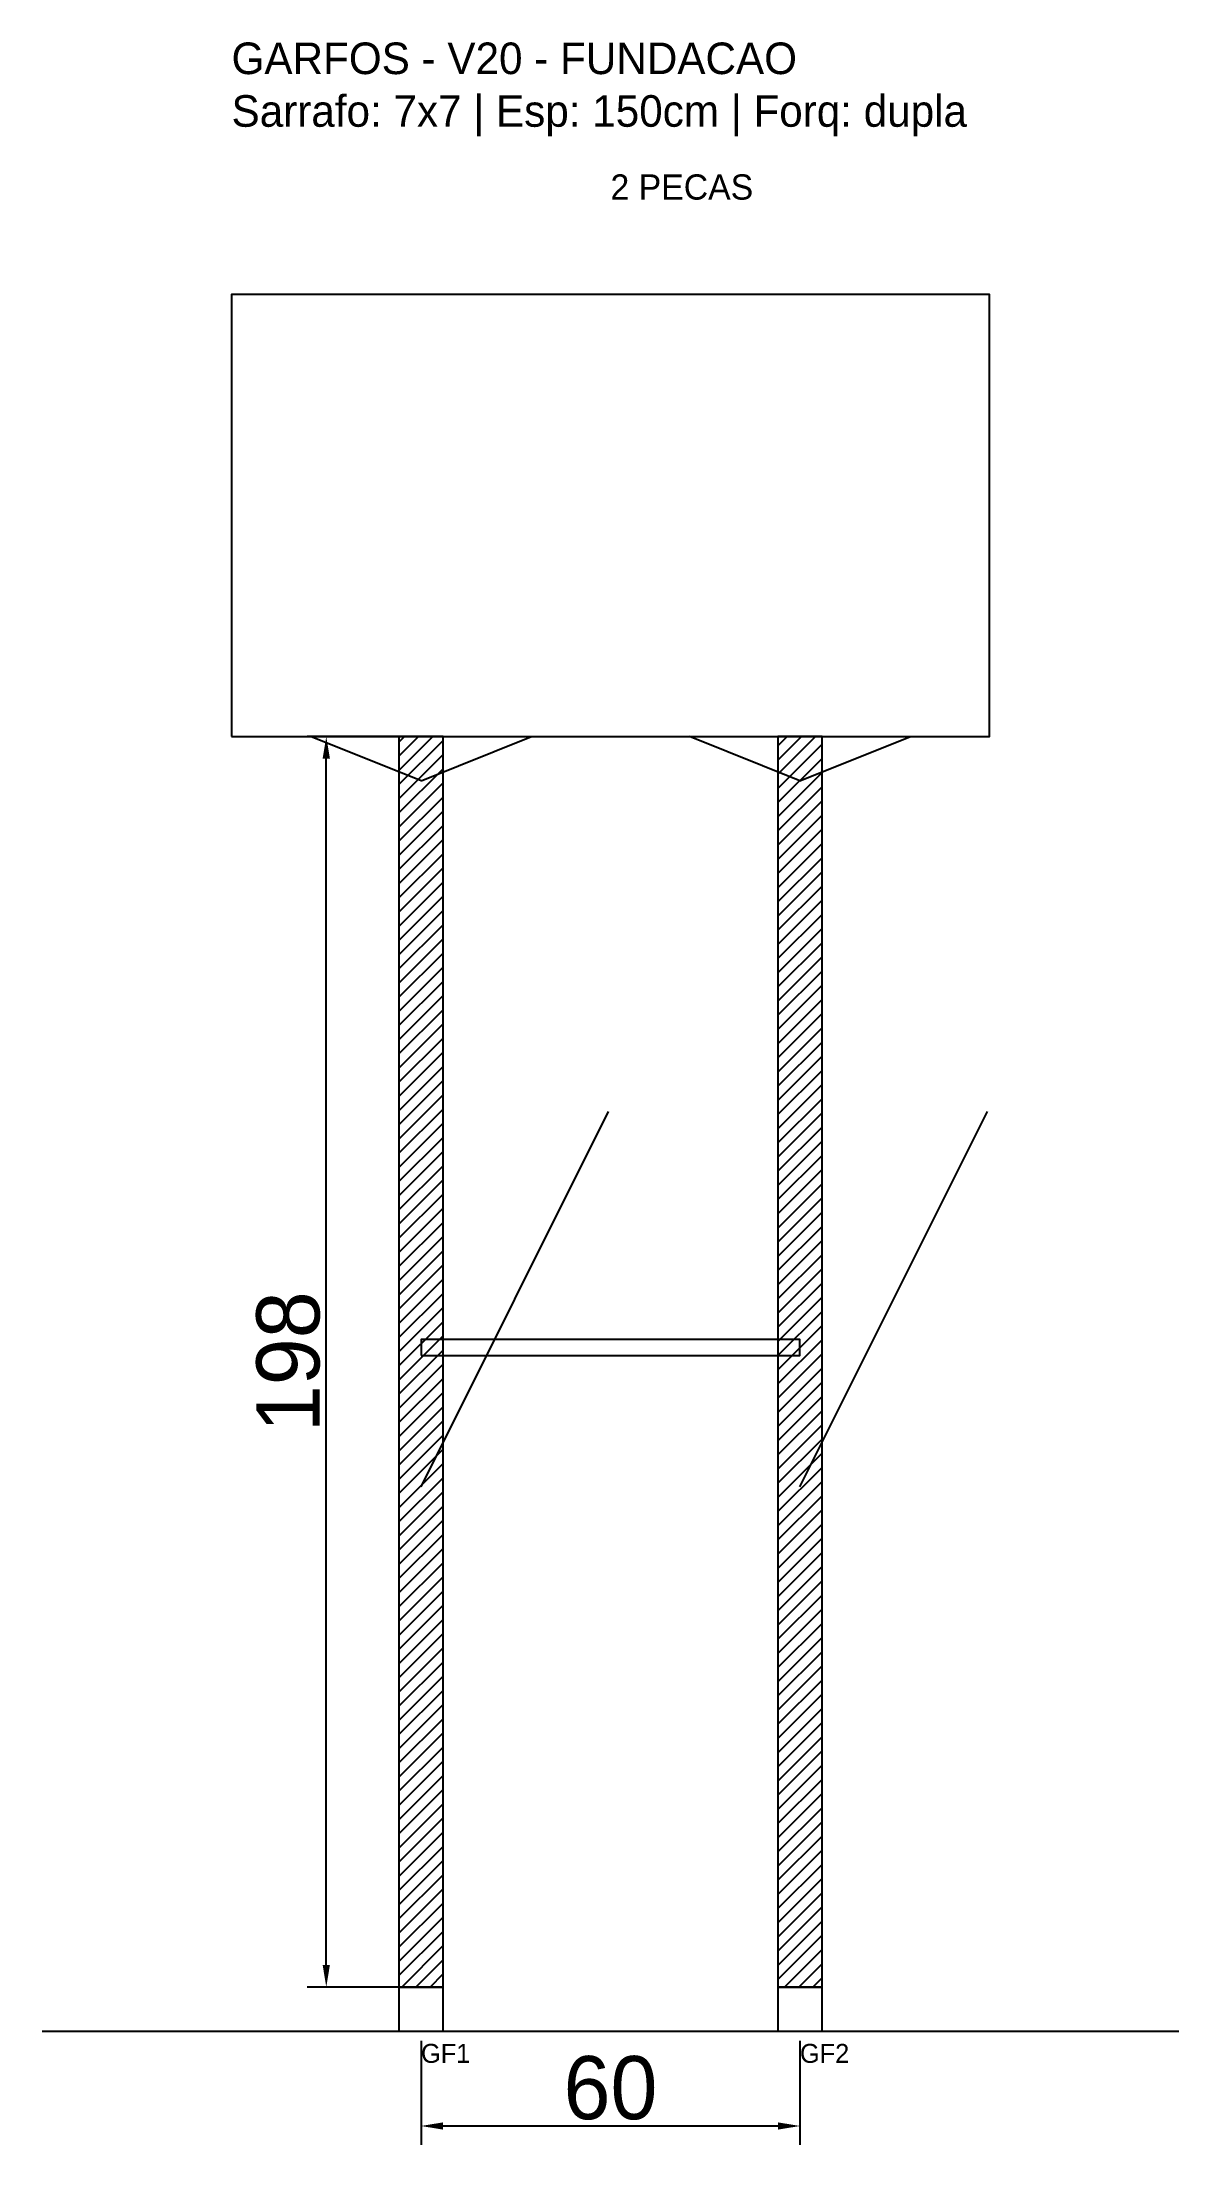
# Model space of a CAD drawing. Header units: metres. Extents: x -30 to 150, y -25 to 308.
import ezdxf

# ---------------------------------------------------------------- set-up
doc = ezdxf.new("R2010")
doc.units = ezdxf.units.M
for name, color, linetype in [('BARRA_ANCORAGEM', 1, 'Continuous'), ('COTA', 241, 'Continuous'), ('GARFOS OK', 3, 'Continuous'), ('NOME DA VIGA', 6, 'Continuous'), ('SARR_7x7', 40, 'Continuous'), ('TIRAS REESCORAMENTO', 252, 'Continuous'), ('VIGAS', 3, 'Continuous')]:
    doc.layers.add(name, color=color, linetype=linetype)
doc.dimstyles.new('EZ DXF', dxfattribs={"dimtxt": 10, "dimasz": 3.5, "dimexe": 3, "dimexo": 1.5, "dimgap": 1, "dimtad": 1, "dimdec": 1, "dimdsep": 46, "dimcen": 2.5, "dimazin": 3, "dimtfac": 1, "dimtmove": 0, "dimatfit": 3})

msp = doc.modelspace()

# ---------------------------------------------------------------- hatches: boundary and pattern name
at = {"layer": 'COTA'}
h = msp.add_hatch(dxfattribs=at)
h.set_pattern_fill('ANSI31', scale=0.5)
h.paths.add_polyline_path([(26.5, 0), (33.5, 0), (33.5, 198), (26.5, 198)])
h = msp.add_hatch(dxfattribs=at)
h.set_pattern_fill('ANSI31', scale=0.5)
h.paths.add_polyline_path([(86.5, 0), (93.5, 0), (93.5, 198), (86.5, 198)])

# ---------------------------------------------------------------- linework, layer by layer
at = {"layer": 'BARRA_ANCORAGEM'}
for p, q in [((30, 79.2), (59.7, 138.6)), ((90, 79.2), (119.7, 138.6))]:
    msp.add_line(p, q, dxfattribs=at)
at = {"layer": 'GARFOS OK'}
for p, q in [((30, 191), (12.5, 198)), ((12.5, 198), (47.5, 198)), ((30, 191), (47.5, 198)), ((90, 191), (72.5, 198)), ((72.5, 198), (107.5, 198)), ((90, 191), (107.5, 198))]:
    msp.add_line(p, q, dxfattribs=at)
at = {"layer": 'GARFOS OK', "linetype": 'CONTINUOUS'}
msp.add_line((-30, -7), (150, -7), dxfattribs=at)
at = {"layer": 'GARFOS OK'}
for points in [[(26.5, 0), (33.5, 0), (33.5, 198), (26.5, 198), (26.5, 0)], [(86.5, 0), (93.5, 0), (93.5, 198), (86.5, 198), (86.5, 0)]]:
    msp.add_lwpolyline(points, dxfattribs=at)
at = {"layer": 'SARR_7x7'}
for points in [[(26.5, -7), (33.5, -7), (33.5, 0), (26.5, 0), (26.5, -7)], [(86.5, -7), (93.5, -7), (93.5, 0), (86.5, 0), (86.5, -7)]]:
    msp.add_lwpolyline(points, dxfattribs=at)
at = {"layer": 'TIRAS REESCORAMENTO'}
msp.add_lwpolyline([(30, 100), (90, 100), (90, 102.5), (30, 102.5), (30, 100)], dxfattribs=at)
at = {"layer": 'VIGAS'}
msp.add_lwpolyline([(0, 198), (120, 198), (120, 268), (0, 268), (0, 198)], dxfattribs=at)

# ---------------------------------------------------------------- texts
at = {"layer": 'NOME DA VIGA'}
for s, height, p in [('2 PECAS', 4, (60, 283)), ('GF1', 3, (30, -12)), ('GF2', 3, (90, -12))]:
    msp.add_text(s, height=height, dxfattribs=at).set_placement(p)
at = {"layer": 'NOME DA VIGA', "insert": (0, 293), "char_height": 5, "attachment_point": 7}
msp.add_mtext('GARFOS - V20 - FUNDACAO\\PSarrafo: 7x7 | Esp: 150cm | Forq: dupla', dxfattribs=at)

# ---------------------------------------------------------------- dimensions: what is measured, and where the dimension line sits
at = {"layer": 'COTA'}
msp.add_linear_dim(base=(15, 0), p1=(30, 0), p2=(30, 198), angle=90, dimstyle='EZ DXF', dxfattribs=at).render()
msp.add_linear_dim(base=(30, -22), p1=(30, -7), p2=(90, -7), dimstyle='EZ DXF', dxfattribs=at).render()

doc.saveas('drawing.dxf')
